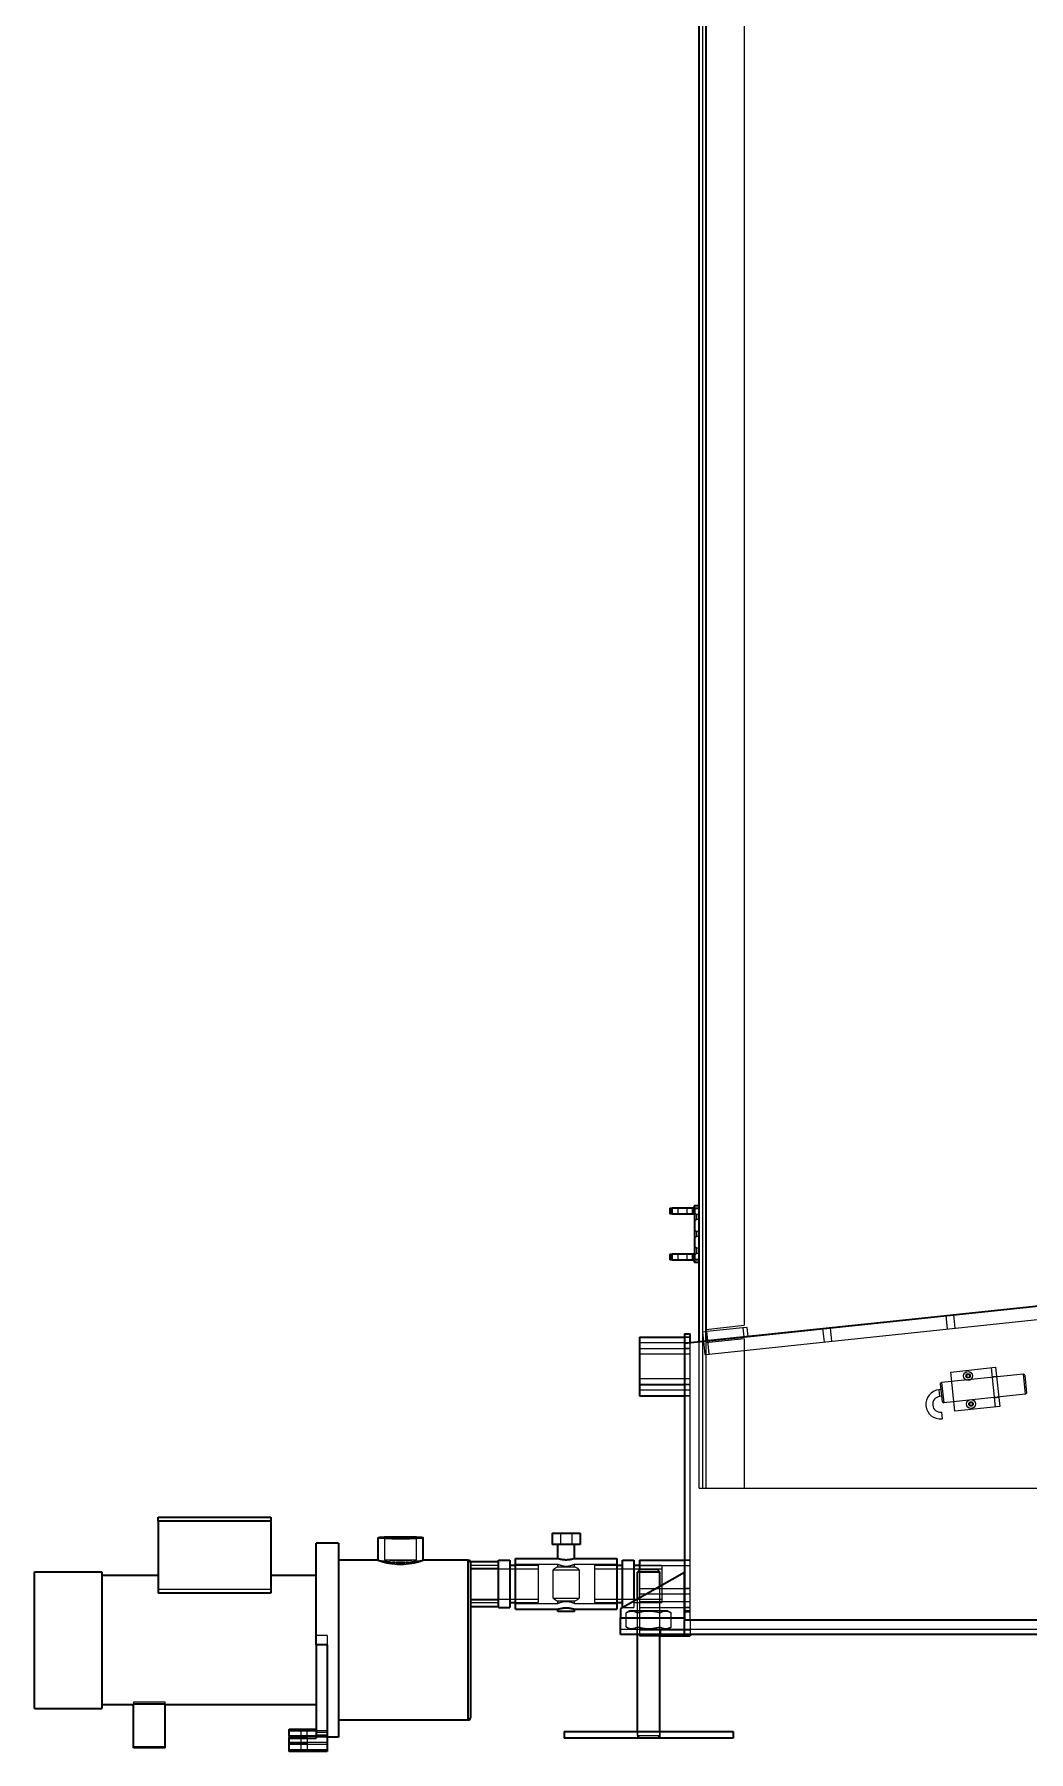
# Model space of a CAD drawing. Header units: millimetres. Extents: x 6115 to 12360, y 7255 to 12668.
# Drawn here: x 8461 to 9343, y 7255 to 8779 of the extents above; entities that cross this region are included whole.
import ezdxf

# ---------------------------------------------------------------- set-up
doc = ezdxf.new("R2010")
doc.units = ezdxf.units.MM
doc.layers.add('外形線', color=7, linetype='Continuous', lineweight=50)

msp = doc.modelspace()

# ---------------------------------------------------------------- linework, layer by layer
at = {"layer": '外形線', "linetype": 'Continuous', "lineweight": 35}
for p, q in [((9050.9, 7619), (9050.9, 10324.3)), ((9056.9, 10324.9), (9056.9, 7619.6)), ((9024.9, 7737.8), (9026.9, 7737.8)), ((9024.9, 7737.8), (9024.9, 7732.8)), ((9026.9, 7732.8), (9024.9, 7732.8)), ((9044.9, 7737.8), (9026.9, 7737.8)), ((9026.9, 7732.8), (9026.9, 7737.8)), ((9026.9, 7732.8), (9044.9, 7732.8)), ((10105.9, 7730.3), (9037.9, 7617.6)), ((9044.9, 7737.8), (9044.9, 7732.8)), ((9044.9, 7732.8), (9046.9, 7732.8)), ((9050.9, 7739.8), (9046.9, 7739.8)), ((9046.9, 7737.8), (9046.9, 7739.5)), ((9046.9, 7737.8), (9050.9, 7737.8)), ((9046.9, 7737.8), (9046.9, 7691.8)), ((9024.9, 7696.8), (9024.9, 7691.8)), ((9024.9, 7696.8), (9026.9, 7696.8)), ((9044.9, 7696.8), (9026.9, 7696.8)), ((9026.9, 7691.8), (9026.9, 7696.8)), ((9044.9, 7696.8), (9044.9, 7691.8)), ((9046.9, 7696.8), (9044.9, 7696.8)), ((9026.9, 7691.8), (9024.9, 7691.8)), ((9026.9, 7691.8), (9044.9, 7691.8)), ((9050.9, 7691.8), (9046.9, 7691.8)), ((9046.9, 7690.1), (9046.9, 7691.8)), ((9046.9, 7689.8), (9050.9, 7689.8)), ((8997.9, 7623.3), (8997.9, 7581.3)), ((8997.9, 7623.3), (9037.9, 7623.3)), ((9037.9, 7626.3), (9042.9, 7626.3)), ((9037.9, 7626.3), (9037.9, 7617.6)), ((9042.9, 7618.2), (9042.9, 7626.3)), ((9037.9, 7617.6), (9037.9, 7372.3)), ((8997.9, 7581.3), (8997.9, 7571.3)), ((8997.9, 7581.3), (9037.9, 7581.3)), ((8997.9, 7571.3), (9037.9, 7571.3)), ((8570.9, 7463.5), (8670.9, 7463.5)), ((8570.9, 7460), (8570.9, 7463.5)), ((8570.9, 7460), (8570.9, 7396.2)), ((8670.9, 7460), (8570.9, 7460)), ((8670.9, 7463.5), (8670.9, 7460)), ((8670.9, 7460), (8670.9, 7396.2)), ((8730.9, 7440.4), (8710.9, 7440.4)), ((8710.9, 7350.4), (8710.9, 7440.4)), ((8730.9, 7440.4), (8730.9, 7440.3)), ((8730.9, 7440.3), (8730.9, 7268.4)), ((8765.9, 7425.3), (8765.9, 7445.3)), ((8805.9, 7425.3), (8805.9, 7445.3)), ((8920.4, 7449.3), (8945.4, 7449.3)), ((8920.4, 7449.3), (8920.4, 7439.3)), ((8945.4, 7439.3), (8920.4, 7439.3)), ((8925.4, 7426.8), (8925.4, 7439.3)), ((8940.4, 7426.8), (8940.4, 7439.3)), ((8945.4, 7449.3), (8945.4, 7439.3)), ((8765.9, 7425.4), (8730.9, 7425.4)), ((8845.9, 7425.4), (8805.9, 7425.4)), ((8845.9, 7425.3), (8845.9, 7425.4)), ((8845.9, 7283.4), (8845.9, 7425.3)), ((8847.6, 7424.3), (8872.9, 7424.3)), ((8847.9, 7422.6), (8847.9, 7285.4)), ((8872.9, 7383.3), (8872.9, 7425.3)), ((8872.9, 7425.3), (8882.9, 7425.3)), ((8882.9, 7425.3), (8882.9, 7383.3)), ((8887.9, 7381.8), (8887.9, 7426.8)), ((8887.9, 7426.8), (8925.4, 7426.8)), ((8940.4, 7426.8), (8977.9, 7426.8)), ((8977.9, 7426.8), (8977.9, 7381.8)), ((8982.9, 7383.3), (8982.9, 7425.3)), ((8982.9, 7425.3), (8992.9, 7425.3)), ((8992.9, 7425.3), (8992.9, 7389)), ((8997.9, 7425.3), (8997.9, 7416.6)), ((8997.9, 7425.3), (9037.9, 7425.3)), ((8460.9, 7351.6), (8460.9, 7414.9)), ((8460.9, 7414.9), (8520.9, 7414.9)), ((8520.9, 7414.9), (8520.9, 7351.6)), ((8570.9, 7411.9), (8520.9, 7411.9)), ((8710.9, 7411.9), (8670.9, 7411.9)), ((8882.9, 7421), (8887.9, 7421)), ((8977.9, 7421), (8982.9, 7421)), ((9037.9, 7414.3), (8981.1, 7382.3)), ((8992.9, 7421), (8997.9, 7421)), ((8998.6, 7417.3), (8996.1, 7414.8)), ((9016.1, 7414.8), (8996.1, 7414.8)), ((8996.1, 7390.8), (8996.1, 7414.8)), ((8998.6, 7417.3), (9013.6, 7417.3)), ((9013.6, 7417.3), (9016.1, 7414.8)), ((9016.1, 7402), (9016.1, 7414.8)), ((9037.9, 7374.3), (9037.9, 7414.3)), ((8670.9, 7396.2), (8570.9, 7396.2)), ((8847.9, 7384.3), (8872.9, 7384.3)), ((8872.9, 7383.3), (8882.9, 7383.3)), ((8882.9, 7387.7), (8887.9, 7387.7)), ((8887.9, 7381.8), (8925.4, 7381.8)), ((8925.4, 7379.8), (8925.4, 7381.8)), ((8932.9, 7379.8), (8925.4, 7379.8)), ((8940.4, 7379.8), (8932.9, 7379.8)), ((8940.4, 7381.8), (8977.9, 7381.8)), ((8940.4, 7379.8), (8940.4, 7381.8)), ((8977.9, 7387.7), (8982.9, 7387.7)), ((8981.1, 7382.3), (8981.1, 7374.3)), ((8981.1, 7359.3), (8981.1, 7374.3)), ((8981.1, 7374.3), (9037.9, 7374.3)), ((9037.9, 7372.3), (10064.9, 7372.3)), ((9037.9, 7359.3), (9037.9, 7372.3)), ((8460.9, 7293.9), (8460.9, 7351.6)), ((8520.9, 7351.6), (8520.9, 7293.9)), ((8720.9, 7350.4), (8710.9, 7350.4)), ((8710.9, 7350.4), (8710.9, 7267.5)), ((8720.9, 7350.4), (8720.9, 7255.5)), ((9037.9, 7359.3), (8981.1, 7359.3)), ((8996.1, 7273.3), (8996.1, 7359.3)), ((9016.1, 7273.3), (9016.1, 7359.3)), ((9016.1, 7358.3), (9042.9, 7358.3)), ((10064.9, 7359.3), (9037.9, 7359.3)), ((9042.9, 7359.3), (9042.9, 7358.3)), ((8460.9, 7293.9), (8520.9, 7293.9)), ((8548.9, 7296.9), (8520.9, 7296.9)), ((8548.9, 7258.8), (8548.9, 7298)), ((8548.9, 7298), (8576.9, 7298)), ((8576.9, 7258.8), (8576.9, 7298)), ((8710.9, 7296.9), (8576.9, 7296.9)), ((8686.9, 7275), (8686.9, 7275.5)), ((8686.9, 7275.5), (8710.9, 7275.5)), ((8686.9, 7274.5), (8686.9, 7275)), ((8686.9, 7275), (8697.6, 7275)), ((8686.9, 7273.8), (8686.9, 7274.5)), ((8697.6, 7274.5), (8686.9, 7274.5)), ((8686.9, 7269.1), (8686.9, 7273.8)), ((8710.9, 7273.8), (8686.9, 7273.8)), ((8686.9, 7269.1), (8686.9, 7268.4)), ((8710.9, 7269.1), (8686.9, 7269.1)), ((8697.6, 7274.5), (8697.6, 7275)), ((8845.9, 7283.4), (8730.9, 7283.4)), ((8931.1, 7273.3), (9081, 7273.3)), ((8931.1, 7273.3), (8931.1, 7267.3)), ((9081, 7273.3), (9081.1, 7273.3)), ((9081.1, 7273.3), (9081.1, 7267.3)), ((8576.9, 7258.8), (8548.9, 7258.8)), ((8686.9, 7268), (8686.9, 7268.4)), ((8686.9, 7268.4), (8697.6, 7268.4)), ((8686.9, 7268), (8686.9, 7267.5)), ((8697.6, 7268), (8686.9, 7268)), ((8686.9, 7255.5), (8686.9, 7267.5)), ((8686.9, 7267.5), (8710.9, 7267.5)), ((8720.9, 7255.5), (8686.9, 7255.5)), ((8697.6, 7268), (8697.6, 7268.4)), ((8730.9, 7268.4), (8720.9, 7268.4)), ((9081, 7267.3), (8931.1, 7267.3)), ((9081.1, 7267.3), (9081, 7267.3))]:
    msp.add_line(p, q, dxfattribs=at).dxf.unprotected_set("ltscale", 0)
at = {"layer": '外形線', "linetype": 'Continuous', "lineweight": 18}
for p, q in [((9053.9, 10324.3), (9053.9, 7489.3)), ((9090.9, 10013.3), (9090.9, 7633.8)), ((9031.9, 7737.8), (9031.9, 7732.8)), ((9039.9, 7737.8), (9039.9, 7732.8)), ((9046.9, 7739.8), (9046.9, 7739.5)), ((9048.6, 7732.1), (9046.9, 7733.8)), ((9048.6, 7727.6), (9046.9, 7725.8)), ((9048.6, 7732.1), (9048.6, 7727.6)), ((9050.9, 7732.1), (9048.6, 7732.1)), ((9050.9, 7727.6), (9048.6, 7727.6)), ((9048.6, 7717.1), (9046.9, 7718.8)), ((9048.6, 7712.6), (9046.9, 7710.8)), ((9048.6, 7717.1), (9048.6, 7712.6)), ((9050.9, 7717.1), (9048.6, 7717.1)), ((9050.9, 7712.6), (9048.6, 7712.6)), ((9059.9, 7608.3), (10086.3, 7716.1)), ((9031.9, 7696.8), (9031.9, 7691.8)), ((9039.9, 7696.8), (9039.9, 7691.8)), ((9048.6, 7702.1), (9046.9, 7703.8)), ((9048.6, 7697.6), (9046.9, 7695.8)), ((9048.6, 7702.1), (9048.6, 7697.6)), ((9050.9, 7702.1), (9048.6, 7702.1)), ((9050.9, 7697.6), (9048.6, 7697.6)), ((9046.9, 7690.1), (9046.9, 7689.8)), ((9674.4, 7684.9), (9058.7, 7620.2)), ((9271.3, 7630.5), (9270.1, 7642.4)), ((9278.1, 7631.2), (9276.9, 7643.1)), ((9037.9, 7623.3), (9042.9, 7623.3)), ((9042.9, 7623.3), (9037.9, 7623.3)), ((9057.8, 7628.2), (9053.8, 7627.7)), ((9053.8, 7627.7), (9054.7, 7619.8)), ((9054.7, 7619.8), (9058.7, 7620.2)), ((9058.7, 7620.2), (9054.7, 7619.8)), ((9054.7, 7619.8), (9055.9, 7607.9)), ((9056.9, 7630.2), (9090.9, 7633.8)), ((9090.9, 7621.7), (9056.9, 7618.1)), ((9056.9, 7619.6), (9056.9, 7489.3)), ((9089.6, 7631.5), (9057.8, 7628.2)), ((9058.7, 7620.2), (9057.8, 7628.2)), ((9058.7, 7620.2), (9090.5, 7623.5)), ((9059.9, 7608.3), (9058.7, 7620.2)), ((9093.6, 7631.9), (9089.6, 7631.5)), ((9089.6, 7631.5), (9090.5, 7623.5)), ((9090.9, 7621.7), (9090.9, 7489.3)), ((9094.5, 7624), (9093.6, 7631.9)), ((9162, 7619), (9160.7, 7630.9)), ((9168.7, 7619.7), (9167.5, 7631.6)), ((9042.9, 7618.3), (8997.9, 7618.3)), ((8997.9, 7613.3), (9042.9, 7613.3)), ((9042.9, 7608.3), (8997.9, 7608.3)), ((9042.9, 7613.3), (9037.9, 7613.3)), ((9042.9, 7372.3), (9042.9, 7618.2)), ((9050.9, 7489.3), (9050.9, 7619)), ((9055.9, 7607.9), (9059.9, 7608.3)), ((9338.7, 7590.5), (9266.1, 7582.9)), ((9274.2, 7592.3), (9314, 7596.5)), ((9277.8, 7557.5), (9274.2, 7592.3)), ((9288.2, 7588.7), (9288.8, 7590)), ((9288.8, 7590), (9290.2, 7590.1)), ((9290.2, 7590.1), (9291, 7589)), ((9291, 7589), (9290.4, 7587.8)), ((9310, 7596.1), (9313.6, 7561.2)), ((9314, 7596.5), (9317.6, 7561.7)), ((9340.6, 7572.6), (9338.7, 7590.5)), ((9339.8, 7589.6), (9338.7, 7590.5)), ((9339.8, 7589.6), (9341.5, 7573.7)), ((9042.9, 7586.3), (8997.9, 7586.3)), ((9042.9, 7576.3), (8997.9, 7576.3)), ((9037.9, 7581.3), (9042.9, 7581.3)), ((9042.9, 7581.3), (9037.9, 7581.3)), ((9265.8, 7576.8), (9263.8, 7576.6)), ((9264.4, 7570.6), (9263.8, 7576.6)), ((9265.2, 7581.8), (9266.1, 7582.9)), ((9266.9, 7565.9), (9265.2, 7581.8)), ((9266.1, 7582.9), (9268, 7565)), ((9289.1, 7587.6), (9288.2, 7588.7)), ((9290.4, 7587.8), (9289.1, 7587.6)), ((9314.8, 7588.5), (9310.8, 7588.1)), ((9341.5, 7573.7), (9340.6, 7572.6)), ((9037.9, 7571.3), (9042.9, 7571.3)), ((9042.9, 7571.3), (9037.9, 7571.3)), ((9266.4, 7570.8), (9264.4, 7570.6)), ((9266.9, 7565.9), (9268, 7565)), ((9340.6, 7572.6), (9268, 7565)), ((9317.6, 7561.7), (9277.8, 7557.5)), ((9290.9, 7563.9), (9291.4, 7565.1)), ((9291.7, 7562.7), (9290.9, 7563.9)), ((9291.4, 7565.1), (9292.8, 7565.3)), ((9293.1, 7562.9), (9291.7, 7562.7)), ((9292.8, 7565.3), (9293.6, 7564.2)), ((9293.6, 7564.2), (9293.1, 7562.9)), ((9316.8, 7569.6), (9312.8, 7569.2)), ((9265.9, 7556.7), (9266.5, 7550.7)), ((9050.9, 7489.3), (9056.9, 7489.3)), ((9056.9, 7489.3), (9689.7, 7489.3)), ((8771.9, 7425.3), (8771.9, 7445.3)), ((8799.9, 7425.3), (8799.9, 7445.3)), ((8920.5, 7449.3), (8920.5, 7439.3)), ((8927.9, 7449.3), (8927.9, 7439.3)), ((8937.8, 7449.3), (8937.8, 7439.3)), ((8945.3, 7449.3), (8945.3, 7439.3)), ((8766.2, 7425.4), (8765.9, 7425.4)), ((8799.5, 7425.4), (8772.3, 7425.4)), ((8805.9, 7425.4), (8805.6, 7425.4)), ((8847.9, 7423.2), (8847.9, 7422.6)), ((8887.9, 7421.8), (8925.4, 7421.8)), ((8925.4, 7419.6), (8925.4, 7421.8)), ((8940.4, 7421.8), (8977.9, 7421.8)), ((8940.4, 7419.6), (8940.4, 7421.8)), ((9037.9, 7425.3), (9042.9, 7425.3)), ((9042.9, 7425.3), (9037.9, 7425.3)), ((8847.9, 7421), (8872.9, 7421)), ((8847.9, 7418.3), (8872.9, 7418.3)), ((8847.9, 7417.8), (8907.9, 7417.8)), ((8887.9, 7421), (8907.9, 7421)), ((8907.9, 7421), (8907.9, 7387.7)), ((8921.4, 7391.8), (8921.4, 7416.8)), ((8921.4, 7416.8), (8944.4, 7416.8)), ((8925.4, 7419.6), (8940.4, 7419.6)), ((8944.4, 7416.8), (8944.4, 7391.8)), ((8957.9, 7421), (8957.9, 7387.7)), ((8957.9, 7421), (8977.9, 7421)), ((8957.9, 7417.8), (9017.9, 7417.8)), ((8997.9, 7421), (9017.9, 7421)), ((9042.9, 7420.3), (8997.9, 7420.3)), ((8997.9, 7416.6), (8997.9, 7400.3)), ((9017.9, 7421), (9017.9, 7387.7)), ((8570.9, 7399.7), (8670.9, 7399.7)), ((8847.9, 7390.8), (8907.9, 7390.8)), ((8921.4, 7391.8), (8944.4, 7391.8)), ((8957.9, 7390.8), (9017.9, 7390.8)), ((8996.1, 7378.4), (8996.1, 7390.8)), ((8997.9, 7400.3), (8997.9, 7358.3)), ((8997.9, 7400.3), (9042.9, 7400.3)), ((9042.9, 7395.3), (8997.9, 7395.3)), ((9016.1, 7378.4), (9016.1, 7402)), ((9042.9, 7400.3), (9037.9, 7400.3)), ((8847.9, 7390.3), (8872.9, 7390.3)), ((8847.9, 7387.7), (8872.9, 7387.7)), ((8887.9, 7387.7), (8907.9, 7387.7)), ((8887.9, 7386.8), (8925.4, 7386.8)), ((8940.4, 7389.1), (8925.4, 7389.1)), ((8925.4, 7386.8), (8925.4, 7389.1)), ((8940.4, 7386.8), (8940.4, 7389.1)), ((8940.4, 7386.8), (8977.9, 7386.8)), ((8957.9, 7387.7), (8977.9, 7387.7)), ((8982.9, 7383.3), (8982.9, 7383.3)), ((8982.9, 7383.3), (8992.9, 7383.3)), ((8986.1, 7366), (8986.1, 7378.6)), ((8989.1, 7380.3), (8986.3, 7378.7)), ((9023.1, 7380.3), (8989.1, 7380.3)), ((8992.9, 7389), (8992.9, 7383.3)), ((8992.9, 7387.7), (9017.9, 7387.7)), ((8996.1, 7378.4), (8996.1, 7380.3)), ((8996.1, 7366.2), (8996.1, 7378.4)), ((9042.9, 7388.3), (8997.9, 7388.3)), ((8997.9, 7383.3), (9042.9, 7383.3)), ((9016.1, 7378.4), (9016.1, 7380.3)), ((9016.1, 7366.2), (9016.1, 7378.4)), ((9023.1, 7380.3), (9025.9, 7378.7)), ((9026.1, 7366), (9026.1, 7378.6)), ((9042.9, 7383.3), (9037.9, 7383.3)), ((9042.9, 7380.3), (9037.9, 7380.3)), ((9042.9, 7379.3), (9037.9, 7379.3)), ((8981.1, 7364.3), (9037.9, 7364.3)), ((8989.1, 7364.3), (8986.3, 7365.9)), ((8995.6, 7364.3), (8995.6, 7359.3)), ((8996.1, 7364.3), (8996.1, 7366.2)), ((8996.1, 7359.3), (8996.1, 7366.2)), ((9042.9, 7363.3), (8997.9, 7363.3)), ((9016.1, 7364.3), (9016.1, 7366.2)), ((9016.1, 7359.3), (9016.1, 7366.2)), ((9016.6, 7364.3), (9016.6, 7359.3)), ((9023.1, 7364.3), (9025.9, 7365.9)), ((9037.9, 7364.3), (9042.9, 7364.3)), ((9037.9, 7364.3), (10144.4, 7364.3)), ((9042.9, 7372.3), (9042.9, 7364.3)), ((9042.9, 7364.3), (9042.9, 7359.3)), ((8720.9, 7358.4), (8710.9, 7358.4)), ((8720.9, 7358.4), (8720.9, 7350.4)), ((8997.9, 7358.3), (9016.1, 7358.3)), ((8576.9, 7299.3), (8548.9, 7299.3)), ((8548.9, 7299.3), (8548.9, 7298)), ((8576.9, 7298), (8576.9, 7299.3)), ((8697.6, 7268.4), (8697.6, 7274.5)), ((8702.9, 7268.2), (8702.9, 7274.7)), ((8720.9, 7273.8), (8710.9, 7273.8)), ((8720.9, 7272.5), (8710.9, 7272.5)), ((8710.9, 7270.4), (8720.9, 7270.4)), ((8720.9, 7269.1), (8710.9, 7269.1)), ((8996.1, 7269.8), (8996.1, 7273.3)), ((8996.1, 7273.3), (8996.1, 7267.3)), ((8996.1, 7269.8), (9016.1, 7269.8)), ((8998.6, 7267.3), (8996.1, 7269.8)), ((9013.6, 7267.3), (9016.1, 7269.8)), ((9016.1, 7269.8), (9016.1, 7273.3)), ((9016.1, 7273.3), (9016.1, 7267.3)), ((8548.9, 7260.1), (8576.9, 7260.1)), ((8720.9, 7263.5), (8686.9, 7263.5)), ((8697.6, 7263), (8686.9, 7263)), ((8686.9, 7262.5), (8697.6, 7262.5)), ((8720.9, 7261.8), (8686.9, 7261.8)), ((8720.9, 7257.1), (8686.9, 7257.1)), ((8697.6, 7256.5), (8686.9, 7256.5)), ((8686.9, 7256), (8697.6, 7256)), ((8697.6, 7256), (8697.6, 7268)), ((8702.9, 7268.2), (8702.9, 7256.2)), ((8720.9, 7268.4), (8710.9, 7268.4))]:
    msp.add_line(p, q, dxfattribs=at).dxf.unprotected_set("ltscale", 0)
at = {"layer": '外形線', "linetype": 'Continuous', "lineweight": 35}
for points in [[(9044.9, 7737.8), (9045, 7737.8), (9045.2, 7737.8), (9045.3, 7737.9), (9045.5, 7737.9), (9045.6, 7737.9), (9045.7, 7738), (9045.8, 7738.1), (9045.9, 7738.1), (9046.1, 7738.2), (9046.2, 7738.3), (9046.2, 7738.4), (9046.3, 7738.4), (9046.4, 7738.5), (9046.5, 7738.6), (9046.6, 7738.7), (9046.6, 7738.8), (9046.7, 7738.9), (9046.7, 7739), (9046.8, 7739.1), (9046.8, 7739.2), (9046.8, 7739.3), (9046.8, 7739.4), (9046.9, 7739.5), (9046.9, 7739.6)], [(9046.9, 7739.8), (9046.9, 7739.8), (9046.9, 7739.8), (9046.9, 7739.8), (9046.9, 7739.8), (9046.9, 7739.8), (9046.9, 7739.8), (9046.9, 7739.8), (9046.9, 7739.8), (9046.9, 7739.8), (9046.9, 7739.8), (9046.9, 7739.8), (9046.9, 7739.8), (9046.9, 7739.8), (9046.9, 7739.8), (9046.9, 7739.7), (9046.9, 7739.7), (9046.9, 7739.7), (9046.9, 7739.7), (9046.9, 7739.7), (9046.9, 7739.7), (9046.9, 7739.7), (9046.9, 7739.7), (9046.9, 7739.7), (9046.9, 7739.6)], [(9046.9, 7739.6), (9046.9, 7739.6), (9046.9, 7739.6), (9046.9, 7739.6), (9046.9, 7739.6), (9046.9, 7739.6), (9046.9, 7739.6), (9046.9, 7739.6), (9046.9, 7739.6), (9046.9, 7739.6), (9046.9, 7739.6), (9046.9, 7739.6), (9046.9, 7739.6), (9046.9, 7739.6), (9046.9, 7739.6), (9046.9, 7739.6), (9046.9, 7739.6), (9046.9, 7739.6), (9046.9, 7739.6), (9046.9, 7739.6), (9046.9, 7739.6), (9046.9, 7739.6), (9046.9, 7739.6), (9046.9, 7739.6), (9046.9, 7739.5)], [(9044.9, 7691.8), (9045, 7691.8), (9045.2, 7691.8), (9045.3, 7691.8), (9045.5, 7691.7), (9045.6, 7691.7), (9045.7, 7691.6), (9045.8, 7691.6), (9045.9, 7691.5), (9046.1, 7691.4), (9046.2, 7691.4), (9046.2, 7691.3), (9046.3, 7691.2), (9046.4, 7691.1), (9046.5, 7691), (9046.6, 7690.9), (9046.6, 7690.8), (9046.7, 7690.7), (9046.7, 7690.6), (9046.8, 7690.5), (9046.8, 7690.4), (9046.8, 7690.3), (9046.8, 7690.2), (9046.9, 7690.1), (9046.9, 7690)], [(9046.9, 7690.1), (9046.9, 7690.1), (9046.9, 7690.1), (9046.9, 7690.1), (9046.9, 7690.1), (9046.9, 7690.1), (9046.9, 7690.1), (9046.9, 7690.1), (9046.9, 7690.1), (9046.9, 7690), (9046.9, 7690), (9046.9, 7690), (9046.9, 7690), (9046.9, 7690), (9046.9, 7690), (9046.9, 7690), (9046.9, 7690), (9046.9, 7690), (9046.9, 7690), (9046.9, 7690), (9046.9, 7690), (9046.9, 7690), (9046.9, 7690), (9046.9, 7690), (9046.9, 7690)], [(9046.9, 7690), (9046.9, 7690), (9046.9, 7690), (9046.9, 7690), (9046.9, 7689.9), (9046.9, 7689.9), (9046.9, 7689.9), (9046.9, 7689.9), (9046.9, 7689.9), (9046.9, 7689.9), (9046.9, 7689.9), (9046.9, 7689.9), (9046.9, 7689.9), (9046.9, 7689.9), (9046.9, 7689.8), (9046.9, 7689.8), (9046.9, 7689.8), (9046.9, 7689.8), (9046.9, 7689.8), (9046.9, 7689.8), (9046.9, 7689.8), (9046.9, 7689.8), (9046.9, 7689.8), (9046.9, 7689.8), (9046.9, 7689.8)], [(8805.9, 7425.3), (8805.7, 7425.1), (8805.2, 7424.9), (8804.3, 7424.5), (8803.2, 7424.1), (8801.7, 7423.7), (8800, 7423.2), (8798.1, 7422.8), (8795.9, 7422.4), (8793.6, 7422), (8791, 7421.7), (8788.4, 7421.5), (8785.9, 7421.5), (8783.3, 7421.5), (8780.7, 7421.7), (8778.2, 7422), (8775.8, 7422.4), (8773.7, 7422.8), (8771.7, 7423.2), (8770.1, 7423.7), (8768.6, 7424.1), (8767.4, 7424.5), (8766.6, 7424.9), (8766, 7425.1), (8765.9, 7425.3)], [(8847.6, 7424.3), (8847.6, 7424.3), (8847.6, 7424.3), (8847.6, 7424.3), (8847.6, 7424.3), (8847.6, 7424.2), (8847.6, 7424.2), (8847.6, 7424.2), (8847.6, 7424.1), (8847.7, 7424.1), (8847.7, 7424), (8847.7, 7423.9), (8847.7, 7423.9), (8847.7, 7423.8), (8847.8, 7423.7), (8847.8, 7423.6), (8847.8, 7423.5), (8847.8, 7423.4), (8847.8, 7423.3), (8847.8, 7423.2), (8847.9, 7423.1), (8847.9, 7422.9), (8847.9, 7422.8), (8847.9, 7422.7), (8847.9, 7422.6)], [(8932.9, 7425.5), (8932.4, 7425.5), (8931.9, 7425.6), (8931.4, 7425.6), (8930.9, 7425.6), (8930.5, 7425.7), (8930, 7425.7), (8929.5, 7425.8), (8929.1, 7425.9), (8928.7, 7425.9), (8928.3, 7426), (8927.9, 7426.1), (8927.6, 7426.2), (8927.3, 7426.3), (8926.9, 7426.3), (8926.7, 7426.4), (8926.4, 7426.5), (8926.2, 7426.6), (8926, 7426.6), (8925.8, 7426.7), (8925.6, 7426.7), (8925.5, 7426.8), (8925.4, 7426.8), (8925.4, 7426.8), (8925.4, 7426.8)], [(8940.4, 7426.8), (8940.4, 7426.8), (8940.3, 7426.8), (8940.2, 7426.8), (8940.1, 7426.7), (8940, 7426.7), (8939.8, 7426.6), (8939.6, 7426.6), (8939.4, 7426.5), (8939.1, 7426.4), (8938.8, 7426.3), (8938.5, 7426.3), (8938.2, 7426.2), (8937.8, 7426.1), (8937.5, 7426), (8937.1, 7425.9), (8936.6, 7425.9), (8936.2, 7425.8), (8935.8, 7425.7), (8935.3, 7425.7), (8934.8, 7425.6), (8934.3, 7425.6), (8933.8, 7425.6), (8933.4, 7425.5), (8932.9, 7425.5)], [(8925.4, 7381.8), (8925.4, 7381.8), (8925.4, 7381.8), (8925.5, 7381.9), (8925.6, 7381.9), (8925.8, 7381.9), (8926, 7382), (8926.2, 7382.1), (8926.4, 7382.1), (8926.7, 7382.2), (8926.9, 7382.3), (8927.3, 7382.4), (8927.6, 7382.5), (8927.9, 7382.5), (8928.3, 7382.6), (8928.7, 7382.7), (8929.1, 7382.8), (8929.5, 7382.8), (8930, 7382.9), (8930.5, 7383), (8930.9, 7383), (8931.4, 7383.1), (8931.9, 7383.1), (8932.4, 7383.1), (8932.9, 7383.1)], [(8932.9, 7383.1), (8933.4, 7383.1), (8933.8, 7383.1), (8934.3, 7383.1), (8934.8, 7383), (8935.3, 7383), (8935.8, 7382.9), (8936.2, 7382.8), (8936.6, 7382.8), (8937.1, 7382.7), (8937.5, 7382.6), (8937.8, 7382.5), (8938.2, 7382.5), (8938.5, 7382.4), (8938.8, 7382.3), (8939.1, 7382.2), (8939.4, 7382.1), (8939.6, 7382.1), (8939.8, 7382), (8940, 7381.9), (8940.1, 7381.9), (8940.2, 7381.9), (8940.3, 7381.8), (8940.4, 7381.8), (8940.4, 7381.8)]]:
    msp.add_lwpolyline(points, dxfattribs=at).dxf.unprotected_set("ltscale", 0)
at = {"layer": '外形線', "linetype": 'Continuous', "lineweight": 18}
for points in [[(8765.9, 7425.3), (8765.9, 7425.3), (8766, 7425.4), (8766.3, 7425.4), (8766.6, 7425.3), (8766.9, 7425.3), (8767.4, 7425.2), (8768, 7425.1), (8768.6, 7425), (8769.3, 7424.9), (8770.1, 7424.8), (8770.9, 7424.7), (8771.7, 7424.5), (8772.7, 7424.4), (8773.7, 7424.2), (8774.7, 7424.1), (8775.8, 7424), (8777, 7423.8), (8778.2, 7423.7), (8779.5, 7423.6), (8780.7, 7423.5), (8782, 7423.4), (8783.3, 7423.4), (8784.6, 7423.4), (8785.9, 7423.4)], [(8785.9, 7424.6), (8782.3, 7424.6), (8778.8, 7424.8), (8776, 7425.1), (8773.8, 7425.3), (8772.4, 7425.4), (8771.9, 7425.3), (8772.4, 7425), (8773.8, 7424.6), (8776, 7424.1), (8778.8, 7423.7), (8782.3, 7423.4), (8785.9, 7423.2), (8789.5, 7423.4), (8792.9, 7423.7), (8795.8, 7424.1), (8798, 7424.6), (8799.4, 7425), (8799.9, 7425.3), (8799.4, 7425.4), (8798, 7425.3), (8795.8, 7425.1), (8792.9, 7424.8), (8789.5, 7424.6), (8785.9, 7424.6)], [(8785.9, 7423.4), (8787.2, 7423.4), (8788.4, 7423.4), (8789.7, 7423.4), (8791, 7423.5), (8792.3, 7423.6), (8793.6, 7423.7), (8794.8, 7423.8), (8795.9, 7424), (8797, 7424.1), (8798.1, 7424.2), (8799.1, 7424.4), (8800, 7424.5), (8800.9, 7424.7), (8801.7, 7424.8), (8802.5, 7424.9), (8803.2, 7425), (8803.8, 7425.1), (8804.3, 7425.2), (8804.8, 7425.3), (8805.2, 7425.3), (8805.5, 7425.4), (8805.7, 7425.4), (8805.8, 7425.3), (8805.9, 7425.3)], [(8847.9, 7423.2), (8847.9, 7423.3), (8847.9, 7423.4), (8847.9, 7423.5), (8847.9, 7423.5), (8847.9, 7423.6), (8847.8, 7423.7), (8847.8, 7423.7), (8847.8, 7423.8), (8847.8, 7423.9), (8847.8, 7423.9), (8847.8, 7424), (8847.8, 7424), (8847.8, 7424.1), (8847.7, 7424.1), (8847.7, 7424.1), (8847.7, 7424.2), (8847.7, 7424.2), (8847.7, 7424.2), (8847.7, 7424.3), (8847.7, 7424.3), (8847.6, 7424.3), (8847.6, 7424.3), (8847.6, 7424.3), (8847.6, 7424.3)], [(8925.4, 7421.8), (8925.4, 7421.8), (8925.4, 7421.8), (8925.5, 7421.8), (8925.6, 7421.7), (8925.8, 7421.6), (8926, 7421.6), (8926.2, 7421.5), (8926.4, 7421.4), (8926.7, 7421.3), (8927, 7421.2), (8927.3, 7421.1), (8927.6, 7421), (8927.9, 7420.9), (8928.3, 7420.8), (8928.7, 7420.7), (8929.1, 7420.6), (8929.5, 7420.5), (8930, 7420.4), (8930.5, 7420.3), (8930.9, 7420.2), (8931.4, 7420.2), (8931.9, 7420.2), (8932.4, 7420.1), (8932.9, 7420.1)], [(8932.9, 7420.1), (8933.4, 7420.1), (8933.8, 7420.2), (8934.3, 7420.2), (8934.8, 7420.2), (8935.3, 7420.3), (8935.8, 7420.4), (8936.2, 7420.5), (8936.7, 7420.6), (8937.1, 7420.7), (8937.5, 7420.8), (8937.8, 7420.9), (8938.2, 7421), (8938.5, 7421.1), (8938.8, 7421.2), (8939.1, 7421.3), (8939.4, 7421.4), (8939.6, 7421.5), (8939.8, 7421.6), (8940, 7421.6), (8940.1, 7421.7), (8940.2, 7421.8), (8940.3, 7421.8), (8940.4, 7421.8), (8940.4, 7421.8)], [(8932.9, 7388.5), (8932.4, 7388.5), (8931.9, 7388.5), (8931.4, 7388.4), (8930.9, 7388.4), (8930.5, 7388.3), (8930, 7388.2), (8929.5, 7388.2), (8929.1, 7388.1), (8928.7, 7388), (8928.3, 7387.9), (8927.9, 7387.7), (8927.6, 7387.6), (8927.3, 7387.5), (8927, 7387.4), (8926.7, 7387.3), (8926.4, 7387.2), (8926.2, 7387.1), (8926, 7387.1), (8925.8, 7387), (8925.6, 7386.9), (8925.5, 7386.9), (8925.4, 7386.8), (8925.4, 7386.8), (8925.4, 7386.8)], [(8940.4, 7386.8), (8940.4, 7386.8), (8940.3, 7386.8), (8940.2, 7386.9), (8940.1, 7386.9), (8940, 7387), (8939.8, 7387.1), (8939.6, 7387.1), (8939.4, 7387.2), (8939.1, 7387.3), (8938.8, 7387.4), (8938.5, 7387.5), (8938.2, 7387.6), (8937.8, 7387.7), (8937.5, 7387.9), (8937.1, 7388), (8936.7, 7388.1), (8936.2, 7388.2), (8935.8, 7388.2), (8935.3, 7388.3), (8934.8, 7388.4), (8934.3, 7388.4), (8933.8, 7388.5), (8933.4, 7388.5), (8932.9, 7388.5)], [(8986.1, 7378.6), (8986.6, 7378.9), (8987, 7379.1), (8987.5, 7379.3), (8987.9, 7379.5), (8988.3, 7379.7), (8988.7, 7379.8), (8989.1, 7379.9), (8989.5, 7380), (8989.9, 7380.1), (8990.3, 7380.2), (8990.7, 7380.2), (8991.1, 7380.2), (8991.5, 7380.2), (8991.9, 7380.2), (8992.3, 7380.1), (8992.7, 7380.1), (8993.1, 7380), (8993.5, 7379.9), (8993.9, 7379.8), (8994.3, 7379.6), (8994.7, 7379.4), (8995.2, 7379.2), (8995.6, 7379), (8996.1, 7378.7)], [(8996.1, 7378.4), (8995.6, 7378.7), (8995.1, 7378.9), (8994.7, 7379.1), (8994.3, 7379.3), (8993.8, 7379.5), (8993.4, 7379.6), (8993, 7379.8), (8992.6, 7379.9), (8992.2, 7379.9), (8991.8, 7380), (8991.4, 7380), (8991, 7380), (8990.7, 7380), (8990.3, 7380), (8989.9, 7380), (8989.5, 7379.9), (8989.1, 7379.8), (8988.7, 7379.7), (8988.3, 7379.6), (8987.9, 7379.4), (8987.4, 7379.3), (8987, 7379.1), (8986.5, 7378.8), (8986.1, 7378.6)], [(8996.1, 7378.7), (8996.5, 7378.9), (8996.9, 7379), (8997.4, 7379.1), (8997.8, 7379.2), (8998.2, 7379.3), (8998.6, 7379.4), (8999, 7379.5), (8999.5, 7379.6), (8999.9, 7379.7), (9000.3, 7379.8), (9000.7, 7379.8), (9001.1, 7379.9), (9001.5, 7380), (9001.9, 7380), (9002.3, 7380.1), (9002.7, 7380.1), (9003.2, 7380.2), (9003.6, 7380.2), (9004, 7380.2), (9004.4, 7380.3), (9004.8, 7380.3), (9005.2, 7380.3), (9005.6, 7380.3), (9006.1, 7380.3)], [(9016.1, 7378.4), (9015.1, 7378.7), (9014.2, 7378.9), (9013.3, 7379.1), (9012.5, 7379.3), (9011.6, 7379.5), (9010.8, 7379.6), (9010, 7379.7), (9009.2, 7379.8), (9008.4, 7379.9), (9007.6, 7379.9), (9006.8, 7379.9), (9006.1, 7379.9), (9005.3, 7379.9), (9004.5, 7379.9), (9003.7, 7379.9), (9002.9, 7379.8), (9002.1, 7379.7), (9001.3, 7379.6), (9000.5, 7379.5), (8999.7, 7379.3), (8998.8, 7379.1), (8997.9, 7378.9), (8997, 7378.7), (8996.1, 7378.4)], [(9006.1, 7380.3), (9006.5, 7380.3), (9006.9, 7380.3), (9007.3, 7380.3), (9007.8, 7380.3), (9008.2, 7380.2), (9008.6, 7380.2), (9009, 7380.2), (9009.4, 7380.1), (9009.8, 7380.1), (9010.2, 7380), (9010.6, 7380), (9011, 7379.9), (9011.5, 7379.8), (9011.9, 7379.8), (9012.3, 7379.7), (9012.7, 7379.6), (9013.1, 7379.5), (9013.5, 7379.4), (9013.9, 7379.3), (9014.4, 7379.2), (9014.8, 7379.1), (9015.2, 7379), (9015.6, 7378.9), (9016.1, 7378.7)], [(9016.1, 7378.7), (9016.5, 7379), (9017, 7379.2), (9017.4, 7379.4), (9017.9, 7379.6), (9018.3, 7379.8), (9018.7, 7379.9), (9019.1, 7380), (9019.5, 7380.1), (9019.9, 7380.1), (9020.3, 7380.2), (9020.7, 7380.2), (9021, 7380.2), (9021.4, 7380.2), (9021.8, 7380.2), (9022.2, 7380.1), (9022.6, 7380), (9023, 7379.9), (9023.4, 7379.8), (9023.8, 7379.7), (9024.3, 7379.5), (9024.7, 7379.3), (9025.1, 7379.1), (9025.6, 7378.9), (9026.1, 7378.6)], [(9026.1, 7378.6), (9025.6, 7378.8), (9025.2, 7379.1), (9024.7, 7379.3), (9024.3, 7379.4), (9023.9, 7379.6), (9023.5, 7379.7), (9023.1, 7379.8), (9022.7, 7379.9), (9022.3, 7380), (9021.9, 7380), (9021.5, 7380), (9021.1, 7380), (9020.7, 7380), (9020.3, 7380), (9019.9, 7379.9), (9019.5, 7379.9), (9019.1, 7379.8), (9018.7, 7379.6), (9018.3, 7379.5), (9017.9, 7379.3), (9017.5, 7379.1), (9017, 7378.9), (9016.6, 7378.7), (9016.1, 7378.4)], [(8986.1, 7366), (8986.5, 7365.8), (8987, 7365.6), (8987.4, 7365.4), (8987.9, 7365.2), (8988.3, 7365), (8988.7, 7364.9), (8989.1, 7364.8), (8989.5, 7364.7), (8989.9, 7364.7), (8990.3, 7364.6), (8990.7, 7364.6), (8991, 7364.6), (8991.4, 7364.6), (8991.8, 7364.6), (8992.2, 7364.7), (8992.6, 7364.8), (8993, 7364.9), (8993.4, 7365), (8993.8, 7365.1), (8994.3, 7365.3), (8994.7, 7365.5), (8995.1, 7365.7), (8995.6, 7365.9), (8996.1, 7366.2)], [(8996.1, 7365.9), (8995.6, 7365.6), (8995.2, 7365.4), (8994.7, 7365.2), (8994.3, 7365), (8993.9, 7364.9), (8993.5, 7364.7), (8993.1, 7364.6), (8992.7, 7364.5), (8992.3, 7364.5), (8991.9, 7364.4), (8991.5, 7364.4), (8991.1, 7364.4), (8990.7, 7364.4), (8990.3, 7364.5), (8989.9, 7364.5), (8989.5, 7364.6), (8989.1, 7364.7), (8988.7, 7364.8), (8988.3, 7365), (8987.9, 7365.1), (8987.5, 7365.3), (8987, 7365.5), (8986.6, 7365.8), (8986.1, 7366)], [(8996.1, 7366.2), (8997, 7366), (8997.9, 7365.7), (8998.8, 7365.5), (8999.7, 7365.3), (9000.5, 7365.2), (9001.3, 7365), (9002.1, 7364.9), (9002.9, 7364.8), (9003.7, 7364.8), (9004.5, 7364.7), (9005.3, 7364.7), (9006.1, 7364.7), (9006.8, 7364.7), (9007.6, 7364.7), (9008.4, 7364.8), (9009.2, 7364.8), (9010, 7364.9), (9010.8, 7365), (9011.6, 7365.2), (9012.5, 7365.3), (9013.3, 7365.5), (9014.2, 7365.7), (9015.1, 7366), (9016.1, 7366.2)], [(9006.1, 7364.3), (9005.6, 7364.3), (9005.2, 7364.3), (9004.8, 7364.3), (9004.4, 7364.4), (9004, 7364.4), (9003.6, 7364.4), (9003.2, 7364.5), (9002.7, 7364.5), (9002.3, 7364.6), (9001.9, 7364.6), (9001.5, 7364.7), (9001.1, 7364.7), (9000.7, 7364.8), (9000.3, 7364.9), (8999.9, 7364.9), (8999.5, 7365), (8999, 7365.1), (8998.6, 7365.2), (8998.2, 7365.3), (8997.8, 7365.4), (8997.4, 7365.5), (8996.9, 7365.6), (8996.5, 7365.8), (8996.1, 7365.9)], [(9016.1, 7365.9), (9015.6, 7365.8), (9015.2, 7365.6), (9014.8, 7365.5), (9014.4, 7365.4), (9013.9, 7365.3), (9013.5, 7365.2), (9013.1, 7365.1), (9012.7, 7365), (9012.3, 7364.9), (9011.9, 7364.9), (9011.5, 7364.8), (9011, 7364.7), (9010.6, 7364.7), (9010.2, 7364.6), (9009.8, 7364.6), (9009.4, 7364.5), (9009, 7364.5), (9008.6, 7364.4), (9008.2, 7364.4), (9007.8, 7364.4), (9007.3, 7364.3), (9006.9, 7364.3), (9006.5, 7364.3), (9006.1, 7364.3)], [(9016.1, 7366.2), (9016.6, 7365.9), (9017, 7365.7), (9017.5, 7365.5), (9017.9, 7365.3), (9018.3, 7365.1), (9018.7, 7365), (9019.1, 7364.9), (9019.5, 7364.8), (9019.9, 7364.7), (9020.3, 7364.6), (9020.7, 7364.6), (9021.1, 7364.6), (9021.5, 7364.6), (9021.9, 7364.6), (9022.3, 7364.7), (9022.7, 7364.7), (9023.1, 7364.8), (9023.5, 7364.9), (9023.9, 7365), (9024.3, 7365.2), (9024.7, 7365.4), (9025.2, 7365.6), (9025.6, 7365.8), (9026.1, 7366)], [(9026.1, 7366), (9025.6, 7365.8), (9025.1, 7365.5), (9024.7, 7365.3), (9024.3, 7365.1), (9023.8, 7365), (9023.4, 7364.8), (9023, 7364.7), (9022.6, 7364.6), (9022.2, 7364.5), (9021.8, 7364.5), (9021.4, 7364.4), (9021, 7364.4), (9020.7, 7364.4), (9020.3, 7364.4), (9019.9, 7364.5), (9019.5, 7364.5), (9019.1, 7364.6), (9018.7, 7364.7), (9018.3, 7364.9), (9017.9, 7365), (9017.4, 7365.2), (9017, 7365.4), (9016.5, 7365.6), (9016.1, 7365.9)]]:
    msp.add_lwpolyline(points, dxfattribs=at).dxf.unprotected_set("ltscale", 0)
for centre, radius in [((9289.6, 7588.9), 4), ((9289.6, 7588.9), 2), ((9289.6, 7588.9), 1.6), ((9289.6, 7588.9), 1.62), ((9292.2, 7564), 4), ((9292.2, 7564), 2), ((9292.2, 7564), 1.6), ((9292.2, 7564), 1.62)]:
    msp.add_circle(centre, radius, dxfattribs=at).dxf.unprotected_set("ltscale", 0)
for centre, radius, start, end in [((9265.1, 7563.7), 13, 96.0206, 276.0206), ((9265.1, 7563.7), 7, 96.0206, 276.0206), ((8845.9, 7423.4), 2, 23.8771, 28.2194), ((8932.9, 7404.3), 17, 116.179, 132.6679), ((8932.9, 7404.3), 17, 47.3321, 63.821), ((8932.9, 7404.3), 17, 227.3321, 243.821), ((8932.9, 7404.3), 17, 296.179, 312.6679)]:
    msp.add_arc(centre, radius, start, end, dxfattribs=at).dxf.unprotected_set("ltscale", 0)
at = {"layer": '外形線', "linetype": 'Continuous', "lineweight": 35}
for centre, start, end in [((8845.9, 7423.4), 28.2194, 90), ((8845.9, 7285.4), 270, 0)]:
    msp.add_arc(centre, 2, start, end, dxfattribs=at).dxf.unprotected_set("ltscale", 0)
for major_axis in [(-20, 0), (-14, 0)]:
    msp.add_ellipse((8785.9, 7445.3), major_axis=major_axis, ratio=0.046593, dxfattribs=at).dxf.unprotected_set("ltscale", 0)
for centre in [(8697.6, 7274.7), (8697.6, 7268.2)]:
    msp.add_ellipse(centre, major_axis=(5.25, 0), ratio=0.046593, start_param=4.712389, end_param=7.853982, dxfattribs=at).dxf.unprotected_set("ltscale", 0)
at = {"layer": '外形線', "linetype": 'Continuous', "lineweight": 18}
for centre in [(8697.6, 7262.7), (8697.6, 7256.2)]:
    msp.add_ellipse(centre, major_axis=(5.25, 0), ratio=0.046593, start_param=4.712389, end_param=7.853982, dxfattribs=at).dxf.unprotected_set("ltscale", 0)

doc.saveas('drawing.dxf')
